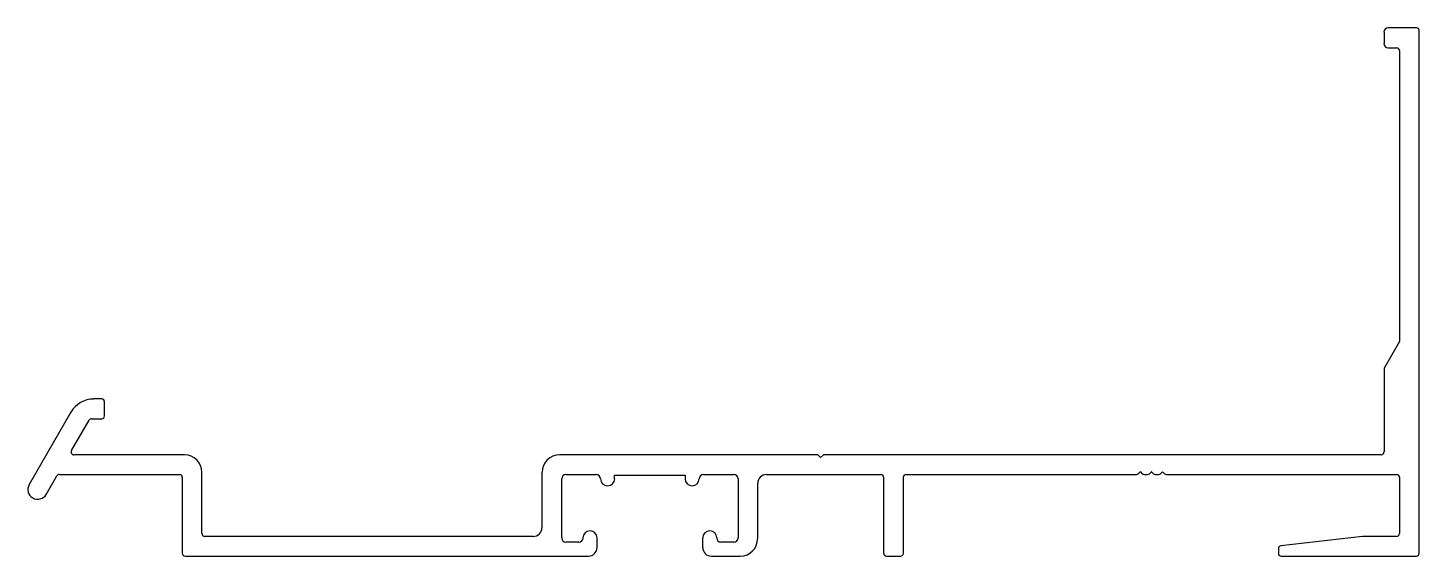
# Model space of a CAD drawing. Extents: x -56 to 69, y 5 to 52.
import ezdxf

# ---------------------------------------------------------------- set-up
doc = ezdxf.new("R2010")
doc.units = 0
doc.layers.get('0').update_dxf_attribs({"linetype": 'CONTINUOUS'})

msp = doc.modelspace()

# ---------------------------------------------------------------- linework, layer by layer
for p, q in [((65.86, 51.77), (65.86, 50.73)), ((68.78, 52.15), (66.24, 52.15)), ((69.03, 4.76), (69.03, 51.9)), ((66.24, 50.35), (67, 50.35)), ((67.25, 50.1), (67.25, 23.86)), ((67.25, 23.86), (65.86, 21.45)), ((65.86, 21.45), (65.86, 13.9)), ((-49.79, 18.68), (-50.52, 18.68)), ((-49.54, 17.15), (-49.54, 18.42)), ((-52.56, 17.5), (-56.33, 10.96)), ((-52.51, 14.03), (-50.93, 16.77)), ((-50.71, 16.9), (-49.79, 16.9)), ((-42.32, 13.65), (-52.29, 13.65)), ((14.8, 13.65), (-8.5, 13.65)), ((15.05, 13.39), (14.8, 13.65)), ((15.31, 13.65), (15.05, 13.39)), ((65.6, 13.65), (15.31, 13.65)), ((-54.79, 10.07), (-53.83, 11.74)), ((-53.61, 11.87), (-42.78, 11.87)), ((-42.52, 11.62), (-42.52, 4.76)), ((-40.75, 6.54), (-40.75, 12.07)), ((-10.08, 12.07), (-10.08, 7.07)), ((-8.3, 6.15), (-8.3, 11.49)), ((-7.92, 11.87), (-5.18, 11.87)), ((-3.53, 11.49), (-3.53, 11.81)), ((-3.53, 11.81), (2.82, 11.81)), ((2.82, 11.81), (2.82, 11.49)), ((4.48, 11.87), (7.22, 11.87)), ((7.6, 11.49), (7.6, 6.15)), ((10.16, 11.87), (20.48, 11.87)), ((20.73, 11.62), (20.73, 4.76)), ((22.51, 4.76), (22.51, 11.62)), ((22.76, 11.87), (43.53, 11.87)), ((43.7, 11.94), (43.88, 12.11)), ((43.89, 12.11), (44.06, 11.94)), ((44.24, 11.87), (44.53, 11.87)), ((44.7, 11.94), (44.88, 12.11)), ((44.89, 12.11), (45.06, 11.94)), ((45.24, 11.87), (45.53, 11.87)), ((45.7, 11.94), (45.88, 12.11)), ((45.89, 12.11), (46.06, 11.94)), ((46.24, 11.87), (67, 11.87)), ((67.25, 11.62), (67.25, 6.54)), ((9.38, 6.08), (9.38, 11.08)), ((-10.87, 6.28), (-40.49, 6.28)), ((63.92, 6.28), (56.56, 5.43)), ((67, 6.28), (63.92, 6.28)), ((-6.76, 5.77), (-7.92, 5.77)), ((-5.11, 5.29), (-5.11, 6.15)), ((4.41, 6.15), (4.41, 5.29)), ((7.22, 5.77), (6.06, 5.77)), ((56.33, 5.18), (56.33, 4.76)), ((-42.27, 4.5), (-5.9, 4.5)), ((5.2, 4.5), (7.8, 4.5)), ((20.99, 4.5), (22.26, 4.5)), ((56.59, 4.5), (68.78, 4.5))]:
    msp.add_line(p, q)
for centre, radius, start, end in [((66.24, 51.77), 0.381, 90, 180), ((68.78, 51.9), 0.254, 360, 90), ((66.24, 50.73), 0.381, 180, 270), ((67, 50.1), 0.254, 0, 90), ((-50.52, 16.31), 2.36, 90, 150), ((-49.79, 18.42), 0.254, 360, 90), ((-50.71, 16.64), 0.254, 90, 150.0002), ((-49.79, 17.15), 0.254, 270, 360), ((-52.29, 13.9), 0.254, 150.0002, 270), ((65.6, 13.9), 0.254, 270, 360), ((-42.32, 12.07), 1.57, 360, 90), ((-8.5, 12.07), 1.57, 90, 180), ((-53.61, 11.62), 0.254, 90, 150.0002), ((-42.78, 11.62), 0.254, 0, 90), ((-7.92, 11.49), 0.381, 90, 180), ((-5.18, 11.49), 0.381, 360, 90), ((-4.16, 11.49), 0.635, 180, 270), ((-4.16, 11.49), 0.635, 270, 360), ((3.46, 11.49), 0.635, 180, 270), ((3.46, 11.49), 0.635, 270, 360), ((4.48, 11.49), 0.381, 90, 180), ((7.22, 11.49), 0.381, 0, 90), ((10.16, 11.08), 0.787, 90, 180), ((20.48, 11.62), 0.254, 360, 90), ((22.76, 11.62), 0.254, 90, 180), ((43.53, 12.12), 0.25, 270, 315), ((43.88, 12.11), 0.008, 45, 135), ((44.24, 12.12), 0.25, 225, 270), ((44.53, 12.12), 0.25, 270, 315), ((44.88, 12.11), 0.008, 45, 135), ((45.24, 12.12), 0.25, 225, 270), ((45.53, 12.12), 0.25, 270, 315), ((45.88, 12.11), 0.008, 45, 135), ((46.24, 12.12), 0.25, 225, 270), ((67, 11.62), 0.254, 0, 90), ((-55.56, 10.52), 0.889, 150.0002, 330.0002), ((-40.49, 6.54), 0.254, 180, 270), ((-10.87, 7.07), 0.787, 270, 0), ((-5.75, 6.15), 0.635, 90, 180), ((-5.75, 6.15), 0.635, 0, 90), ((5.05, 6.15), 0.635, 90, 180), ((5.05, 6.15), 0.635, 0, 90), ((67, 6.54), 0.254, 270, 0), ((-7.92, 6.15), 0.381, 180, 270), ((-6.76, 6.15), 0.381, 270, 360), ((-5.9, 5.29), 0.787, 270, 360), ((5.2, 5.29), 0.787, 180, 270), ((6.06, 6.15), 0.381, 180, 270), ((7.22, 6.15), 0.381, 270, 360), ((7.8, 6.08), 1.57, 270, 360), ((56.59, 5.18), 0.254, 96.5753, 180), ((-42.27, 4.76), 0.254, 180, 270), ((20.99, 4.76), 0.254, 180, 270), ((22.26, 4.76), 0.254, 270, 360), ((56.59, 4.76), 0.254, 180, 270), ((68.78, 4.76), 0.254, 270, 0)]:
    msp.add_arc(centre, radius, start, end)

doc.saveas('drawing.dxf')
